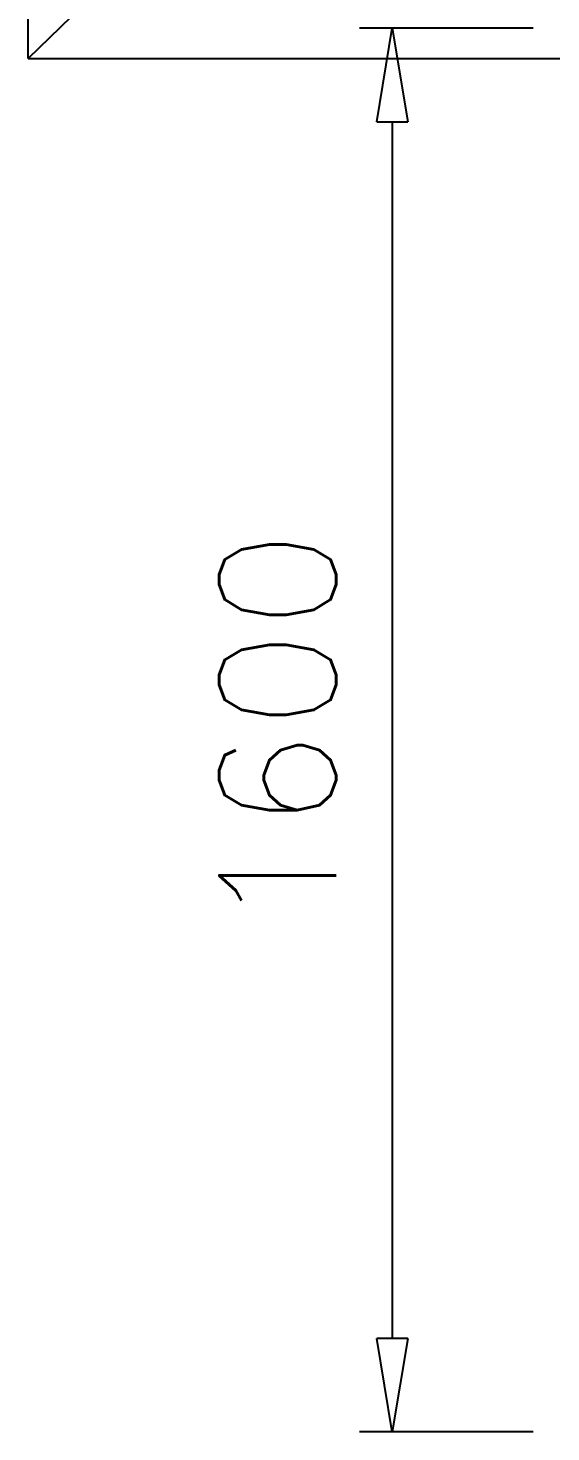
# Model space of a CAD drawing. Header units: millimetres. Extents: x 331487 to 517269, y 198509 to 399936.
# Drawn here: x 441279 to 441838, y 321009 to 322509 of the extents above; entities that cross this region are included whole.
import ezdxf

# ---------------------------------------------------------------- set-up
doc = ezdxf.new("R2010")
doc.units = ezdxf.units.MM
doc.header["$MEASUREMENT"] = 0
doc.layers.add('FOOTING', color=5, linetype='Continuous')
doc.styles.add('RO', font='romans.shx', dxfattribs={"height": 125})

# ---------------------------------------------------------------- blocks, each defined once
blk = doc.blocks.new('_ClosedBlank')
at = {"color": 0, "linetype": 'ByBlock', "lineweight": -2}
for p, q in [((-1, 0.167), (0, 0)), ((-1, 0.167), (-1, -0.167)), ((0, 0), (-1, -0.167))]:
    blk.add_line(p, q, dxfattribs=at)

msp = doc.modelspace()

# ---------------------------------------------------------------- linework, layer by layer
at = {"layer": 'FOOTING'}
for p, q in [((441279.3, 322476), (441279.3, 328276)), ((442504.3, 323663.5), (441279.3, 322476)), ((441279.3, 322476), (444179.3, 322476))]:
    msp.add_line(p, q, dxfattribs=at)
at = {"layer": 'FOOTING', "color": 4}
for p, q in [((441819.3, 322508.5), (441633.7, 322508.5)), ((441668.7, 322408.5), (441668.7, 321108.5)), ((441819.3, 321008.5), (441633.7, 321008.5))]:
    msp.add_line(p, q, dxfattribs=at)

# ---------------------------------------------------------------- block references
at = {"layer": 'FOOTING', "color": 4, "xscale": 100, "yscale": 100, "zscale": 100}
for p, rotation in [((441668.7, 322508.5), 90), ((441668.7, 321008.5), 270)]:
    msp.add_blockref('_ClosedBlank', p, dxfattribs=dict(at, rotation=rotation))

# ---------------------------------------------------------------- texts
at = {"layer": 'FOOTING', "color": 3, "insert": (441546.2, 321758.5), "char_height": 125, "attachment_point": 5, "rotation": 90, "style": 'RO'}
msp.add_mtext('1600', dxfattribs=at)

doc.saveas('drawing.dxf')
